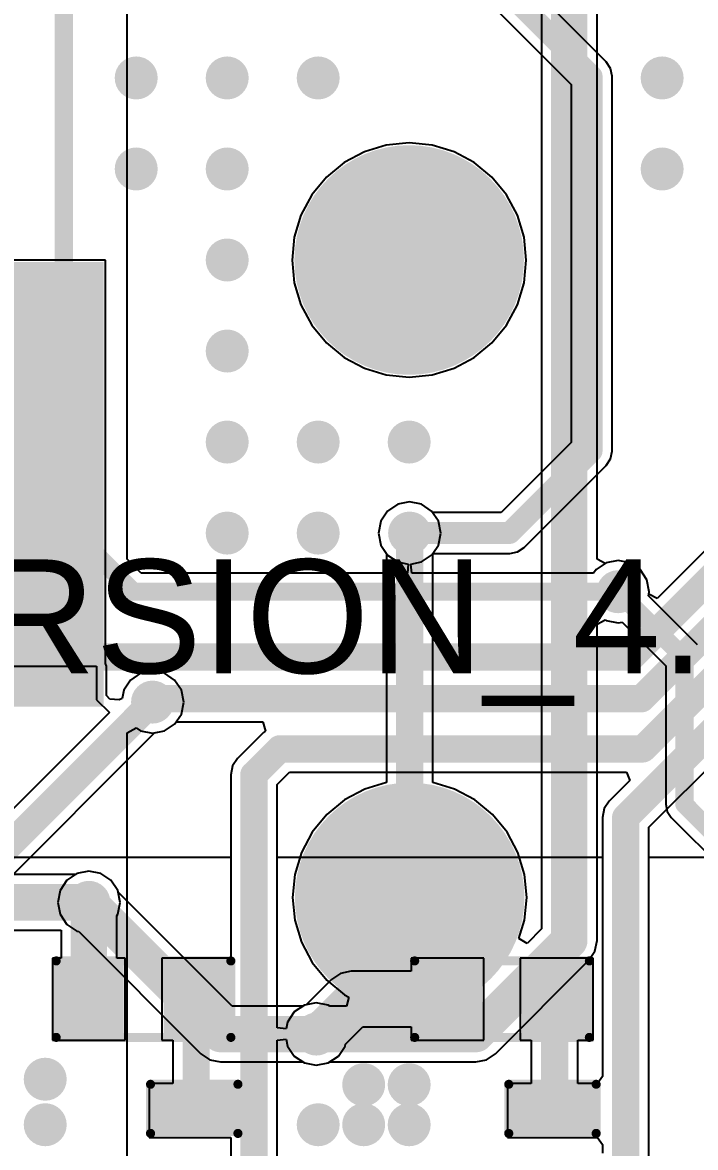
# Model space of a CAD drawing. Header units: millimetres. Extents: x -3 to 5381, y -54 to 5355.
# Drawn here: x 13.93 to 23.33, y -40.76 to -25.06 of the extents above; entities that cross this region are included whole.
import ezdxf

# ---------------------------------------------------------------- set-up
doc = ezdxf.new("R2010")
doc.units = ezdxf.units.MM
for name, color, linetype in [('BottomLayer', 5, 'Continuous'), ('BottomPaste', 16, 'Continuous'), ('BottomSolder', 6, 'Continuous'), ('MultiLayer', 9, 'Continuous'), ('PadHoleLayer', 156, 'Continuous'), ('TopLayer', 1, 'Continuous'), ('TopOverlay', 2, 'Continuous'), ('TopPaste', 8, 'Continuous'), ('TopSolder', 216, 'Continuous'), ('ViaHoleLayer', 16, 'Continuous')]:
    doc.layers.add(name, color=color, linetype=linetype)
doc.styles.add('Arial', font='', dxfattribs={"height": 0.2})
doc.styles.get('Arial').set_extended_font_data('Arial')

# ---------------------------------------------------------------- blocks, each defined once
blk = doc.blocks.new('RES_0603_4')
at = {"layer": 'TopLayer'}
for points in [[(-0.381, 0.4445), (-0.381, -0.4445), (-1.143, -0.4445), (-1.143, 0.4445)], [(1.143, 0.4445), (1.143, -0.4445), (0.381, -0.4445), (0.381, 0.4445)]]:
    blk.add_hatch(color=1, dxfattribs=at).paths.add_polyline_path(points)
at = {"layer": 'TopPaste'}
for points in [[(-0.381, 0.4445), (-0.381, -0.4445), (-1.143, -0.4445), (-1.143, 0.4445)], [(1.143, 0.4445), (1.143, -0.4445), (0.381, -0.4445), (0.381, 0.4445)]]:
    blk.add_hatch(color=8, dxfattribs=at).paths.add_polyline_path(points)
at = {"layer": 'TopSolder'}
for points in [[(-0.2794, 0.5461), (-0.2794, -0.5461), (-1.2446, -0.5461), (-1.2446, 0.5461)], [(1.2446, 0.5461), (1.2446, -0.5461), (0.2794, -0.5461), (0.2794, 0.5461)]]:
    blk.add_hatch(color=216, dxfattribs=at).paths.add_polyline_path(points)
at = {"layer": 'TopOverlay', "const_width": 0.127}
for points in [[(-1.2192, 0.5334), (-1.2192, -0.5334)], [(1.2192, 0.5334), (-1.2192, 0.5334)], [(1.2192, 0.5334), (1.2192, -0.5334)], [(1.2192, -0.5334), (-1.2192, -0.5334)]]:
    blk.add_lwpolyline(points, dxfattribs=at)
at = {"layer": 'TopOverlay', "const_width": 0.0635}
for points in [[(-1.25095, 0.5334, 1), (-1.18745, 0.5334, 1)], [(-1.25095, 0.5334, 1), (-1.18745, 0.5334, 1)], [(1.18745, 0.5334, 1), (1.25095, 0.5334, 1)], [(1.18745, 0.5334, 1), (1.25095, 0.5334, 1)], [(-1.25095, -0.5334, 1), (-1.18745, -0.5334, 1)], [(-1.25095, -0.5334, 1), (-1.18745, -0.5334, 1)], [(1.18745, -0.5334, 1), (1.25095, -0.5334, 1)], [(1.18745, -0.5334, 1), (1.25095, -0.5334, 1)]]:
    blk.add_lwpolyline(points, format="xyb", close=True, dxfattribs=at)
blk = doc.blocks.new('RES_0603_5')
at = {"layer": 'TopLayer'}
for points in [[(-0.381, 0.4445), (-0.381, -0.4445), (-1.143, -0.4445), (-1.143, 0.4445)], [(1.143, 0.4445), (1.143, -0.4445), (0.381, -0.4445), (0.381, 0.4445)]]:
    blk.add_hatch(color=1, dxfattribs=at).paths.add_polyline_path(points)
at = {"layer": 'TopPaste'}
for points in [[(-0.381, 0.4445), (-0.381, -0.4445), (-1.143, -0.4445), (-1.143, 0.4445)], [(1.143, 0.4445), (1.143, -0.4445), (0.381, -0.4445), (0.381, 0.4445)]]:
    blk.add_hatch(color=8, dxfattribs=at).paths.add_polyline_path(points)
at = {"layer": 'TopSolder'}
for points in [[(-0.2794, 0.5461), (-0.2794, -0.5461), (-1.2446, -0.5461), (-1.2446, 0.5461)], [(1.2446, 0.5461), (1.2446, -0.5461), (0.2794, -0.5461), (0.2794, 0.5461)]]:
    blk.add_hatch(color=216, dxfattribs=at).paths.add_polyline_path(points)
at = {"layer": 'TopOverlay', "const_width": 0.127}
for points in [[(-1.2192, 0.5334), (-1.2192, -0.5334)], [(1.2192, 0.5334), (-1.2192, 0.5334)], [(1.2192, 0.5334), (1.2192, -0.5334)], [(1.2192, -0.5334), (-1.2192, -0.5334)]]:
    blk.add_lwpolyline(points, dxfattribs=at)
at = {"layer": 'TopOverlay', "const_width": 0.0635}
for points in [[(-1.25095, 0.5334, 1), (-1.18745, 0.5334, 1)], [(-1.25095, 0.5334, 1), (-1.18745, 0.5334, 1)], [(1.18745, 0.5334, 1), (1.25095, 0.5334, 1)], [(1.18745, 0.5334, 1), (1.25095, 0.5334, 1)], [(-1.25095, -0.5334, 1), (-1.18745, -0.5334, 1)], [(-1.25095, -0.5334, 1), (-1.18745, -0.5334, 1)], [(1.18745, -0.5334, 1), (1.25095, -0.5334, 1)], [(1.18745, -0.5334, 1), (1.25095, -0.5334, 1)]]:
    blk.add_lwpolyline(points, format="xyb", close=True, dxfattribs=at)
blk = doc.blocks.new('LED_0603_9')
at = {"layer": 'TopLayer'}
for points in [[(-1, 0.5), (-0.5, 0.5), (-0.5, -0.5), (-1, -0.5)], [(0.5, 0.5), (1, 0.5), (1, -0.5), (0.5, -0.5)]]:
    blk.add_hatch(color=1, dxfattribs=at).paths.add_polyline_path(points)
at = {"layer": 'TopOverlay'}
blk.add_hatch(color=2, dxfattribs=at).paths.add_polyline_path([(1.118, -0.66), (1.753, -0.66), (1.753, 0.66), (1.118, 0.66)])
at = {"layer": 'TopPaste'}
for points in [[(-1, 0.5), (-0.5, 0.5), (-0.5, -0.5), (-1, -0.5)], [(0.5, 0.5), (1, 0.5), (1, -0.5), (0.5, -0.5)]]:
    blk.add_hatch(color=8, dxfattribs=at).paths.add_polyline_path(points)
at = {"layer": 'TopSolder'}
for points in [[(-1.102, 0.602), (-0.398, 0.602), (-0.398, -0.602), (-1.102, -0.602)], [(0.398, 0.602), (1.102, 0.602), (1.102, -0.602), (0.398, -0.602)]]:
    blk.add_hatch(color=216, dxfattribs=at).paths.add_polyline_path(points)
at = {"layer": 'TopOverlay', "const_width": 0.127}
for points in [[(-1.118, -0.61), (-1.118, 0.61)], [(-0.432, 0.61), (-1.118, 0.61)], [(1.118, 0.61), (0.432, 0.61)], [(1.118, -0.61), (1.118, 0.61)], [(-0.432, -0.61), (-1.118, -0.61)], [(1.118, -0.61), (0.432, -0.61)]]:
    blk.add_lwpolyline(points, dxfattribs=at)
at = {"layer": 'TopOverlay', "const_width": 0.0635}
for points in [[(-1.149, 0.61, 1), (-1.086, 0.61, 1)], [(-1.149, 0.61, 1), (-1.086, 0.61, 1)], [(-0.464, 0.61, 1), (-0.4, 0.61, 1)], [(0.4, 0.61, 1), (0.464, 0.61, 1)], [(1.086, 0.61, 1), (1.149, 0.61, 1)], [(1.086, 0.61, 1), (1.149, 0.61, 1)], [(-1.149, -0.61, 1), (-1.086, -0.61, 1)], [(-1.149, -0.61, 1), (-1.086, -0.61, 1)], [(-0.464, -0.61, 1), (-0.4, -0.61, 1)], [(0.4, -0.61, 1), (0.464, -0.61, 1)], [(1.086, -0.61, 1), (1.149, -0.61, 1)], [(1.086, -0.61, 1), (1.149, -0.61, 1)]]:
    blk.add_lwpolyline(points, format="xyb", close=True, dxfattribs=at)
blk = doc.blocks.new('LED_0603_10')
at = {"layer": 'TopLayer'}
for points in [[(-1, 0.5), (-0.5, 0.5), (-0.5, -0.5), (-1, -0.5)], [(0.5, 0.5), (1, 0.5), (1, -0.5), (0.5, -0.5)]]:
    blk.add_hatch(color=1, dxfattribs=at).paths.add_polyline_path(points)
at = {"layer": 'TopOverlay'}
blk.add_hatch(color=2, dxfattribs=at).paths.add_polyline_path([(1.118, -0.66), (1.753, -0.66), (1.753, 0.66), (1.118, 0.66)])
at = {"layer": 'TopPaste'}
for points in [[(-1, 0.5), (-0.5, 0.5), (-0.5, -0.5), (-1, -0.5)], [(0.5, 0.5), (1, 0.5), (1, -0.5), (0.5, -0.5)]]:
    blk.add_hatch(color=8, dxfattribs=at).paths.add_polyline_path(points)
at = {"layer": 'TopSolder'}
for points in [[(-1.102, 0.602), (-0.398, 0.602), (-0.398, -0.602), (-1.102, -0.602)], [(0.398, 0.602), (1.102, 0.602), (1.102, -0.602), (0.398, -0.602)]]:
    blk.add_hatch(color=216, dxfattribs=at).paths.add_polyline_path(points)
at = {"layer": 'TopOverlay', "const_width": 0.127}
for points in [[(-1.118, -0.61), (-1.118, 0.61)], [(-0.432, 0.61), (-1.118, 0.61)], [(1.118, 0.61), (0.432, 0.61)], [(1.118, -0.61), (1.118, 0.61)], [(-0.432, -0.61), (-1.118, -0.61)], [(1.118, -0.61), (0.432, -0.61)]]:
    blk.add_lwpolyline(points, dxfattribs=at)
at = {"layer": 'TopOverlay', "const_width": 0.0635}
for points in [[(-1.149, 0.61, 1), (-1.086, 0.61, 1)], [(-1.149, 0.61, 1), (-1.086, 0.61, 1)], [(-0.464, 0.61, 1), (-0.4, 0.61, 1)], [(0.4, 0.61, 1), (0.464, 0.61, 1)], [(1.086, 0.61, 1), (1.149, 0.61, 1)], [(1.086, 0.61, 1), (1.149, 0.61, 1)], [(-1.149, -0.61, 1), (-1.086, -0.61, 1)], [(-1.149, -0.61, 1), (-1.086, -0.61, 1)], [(-0.464, -0.61, 1), (-0.4, -0.61, 1)], [(0.4, -0.61, 1), (0.464, -0.61, 1)], [(1.086, -0.61, 1), (1.149, -0.61, 1)], [(1.086, -0.61, 1), (1.149, -0.61, 1)]]:
    blk.add_lwpolyline(points, format="xyb", close=True, dxfattribs=at)
blk = doc.blocks.new('3MM_SMD_PAD_B_32')
at = {"layer": 'BottomLayer'}
h = blk.add_hatch(color=5, dxfattribs=at)
edge = h.paths.add_edge_path()
edge.add_arc((0, 0), 1.5, 0, 360)
at = {"layer": 'BottomPaste'}
h = blk.add_hatch(color=16, dxfattribs=at)
edge = h.paths.add_edge_path()
edge.add_arc((0, 0), 1.5, 0, 360)
at = {"layer": 'BottomSolder'}
h = blk.add_hatch(color=6, dxfattribs=at)
edge = h.paths.add_edge_path()
edge.add_arc((0, 0), 1.602, 0, 360)
blk = doc.blocks.new('6_0MM_SMD_PAD_B_36')
at = {"layer": 'BottomLayer'}
blk.add_hatch(color=5, dxfattribs=at).paths.add_polyline_path([(-3, 3), (3, 3), (3, -3), (-3, -3)])
at = {"layer": 'BottomPaste'}
blk.add_hatch(color=16, dxfattribs=at).paths.add_polyline_path([(-3, 3), (3, 3), (3, -3), (-3, -3)])
at = {"layer": 'BottomSolder'}
blk.add_hatch(color=6, dxfattribs=at).paths.add_polyline_path([(-3.102, 3.102), (3.102, 3.102), (3.102, -3.102), (-3.102, -3.102)])

msp = doc.modelspace()

# ---------------------------------------------------------------- hatches: boundary and pattern name
at = {"layer": 'BottomLayer'}
h = msp.add_hatch(color=5, dxfattribs=at)
edge = h.paths.add_edge_path()
edge.add_arc((15.52, -25.836), 0.3, 0, 360)
h = msp.add_hatch(color=5, dxfattribs=at)
edge = h.paths.add_edge_path()
edge.add_arc((16.79, -25.836), 0.3, 0, 360)
h = msp.add_hatch(color=5, dxfattribs=at)
edge = h.paths.add_edge_path()
edge.add_arc((18.06, -25.836), 0.3, 0, 360)
h = msp.add_hatch(color=5, dxfattribs=at)
edge = h.paths.add_edge_path()
edge.add_arc((22.861, -25.836), 0.3, 0, 360)
h = msp.add_hatch(color=5, dxfattribs=at)
edge = h.paths.add_edge_path()
edge.add_arc((15.52, -27.106), 0.3, 0, 360)
h = msp.add_hatch(color=5, dxfattribs=at)
edge = h.paths.add_edge_path()
edge.add_arc((16.79, -27.106), 0.3, 0, 360)
h = msp.add_hatch(color=5, dxfattribs=at)
edge = h.paths.add_edge_path()
edge.add_arc((22.861, -27.106), 0.3, 0, 360)
h = msp.add_hatch(color=5, dxfattribs=at)
edge = h.paths.add_edge_path()
edge.add_arc((19.33, -28.376), 1.5, 0, 360)
h = msp.add_hatch(color=5, dxfattribs=at)
edge = h.paths.add_edge_path()
edge.add_arc((16.79, -28.376), 0.3, 0, 360)
h = msp.add_hatch(color=5, dxfattribs=at)
edge = h.paths.add_edge_path()
edge.add_arc((16.79, -29.646), 0.3, 0, 360)
h = msp.add_hatch(color=5, dxfattribs=at)
edge = h.paths.add_edge_path()
edge.add_arc((16.79, -30.916), 0.3, 0, 360)
h = msp.add_hatch(color=5, dxfattribs=at)
edge = h.paths.add_edge_path()
edge.add_arc((18.06, -30.916), 0.3, 0, 360)
h = msp.add_hatch(color=5, dxfattribs=at)
edge = h.paths.add_edge_path()
edge.add_arc((19.33, -30.916), 0.3, 0, 360)
h = msp.add_hatch(color=5, dxfattribs=at)
edge = h.paths.add_edge_path()
edge.add_arc((16.79, -32.186), 0.3, 0, 360)
h = msp.add_hatch(color=5, dxfattribs=at)
edge = h.paths.add_edge_path()
edge.add_arc((18.06, -32.186), 0.3, 0, 360)
h = msp.add_hatch(color=5, dxfattribs=at)
edge = h.paths.add_edge_path()
edge.add_arc((19.336, -32.186), 0.3, 0, 360)
h = msp.add_hatch(color=5, dxfattribs=at)
edge = h.paths.add_edge_path()
edge.add_arc((22.246, -33.004), 0.3, 0, 360)
h = msp.add_hatch(color=5, dxfattribs=at)
edge = h.paths.add_edge_path()
edge.add_arc((15.748, -34.544), 0.3, 0, 360)
h = msp.add_hatch(color=5, dxfattribs=at)
edge = h.paths.add_edge_path()
edge.add_arc((14.86, -37.338), 0.3, 0, 360)
h = msp.add_hatch(color=5, dxfattribs=at)
edge = h.paths.add_edge_path()
edge.add_arc((18.034, -39.176), 0.3, 0, 360)
h = msp.add_hatch(color=5, dxfattribs=at)
edge = h.paths.add_edge_path()
edge.add_arc((14.25, -39.806), 0.3, 0, 360)
h = msp.add_hatch(color=5, dxfattribs=at)
edge = h.paths.add_edge_path()
edge.add_arc((18.695, -39.882), 0.3, 0, 360)
h = msp.add_hatch(color=5, dxfattribs=at)
edge = h.paths.add_edge_path()
edge.add_arc((19.33, -39.882), 0.3, 0, 360)
h = msp.add_hatch(color=5, dxfattribs=at)
edge = h.paths.add_edge_path()
edge.add_arc((14.25, -40.441), 0.3, 0, 360)
h = msp.add_hatch(color=5, dxfattribs=at)
edge = h.paths.add_edge_path()
edge.add_arc((18.06, -40.441), 0.3, 0, 360)
h = msp.add_hatch(color=5, dxfattribs=at)
edge = h.paths.add_edge_path()
edge.add_arc((18.695, -40.441), 0.3, 0, 360)
h = msp.add_hatch(color=5, dxfattribs=at)
edge = h.paths.add_edge_path()
edge.add_arc((19.33, -40.441), 0.3, 0, 360)
at = {"layer": 'BottomSolder'}
h = msp.add_hatch(color=6, dxfattribs=at)
edge = h.paths.add_edge_path()
edge.add_arc((19.33, -28.376), 1.602, 0, 360)
at = {"layer": 'MultiLayer'}
h = msp.add_hatch(color=9, dxfattribs=at)
edge = h.paths.add_edge_path()
edge.add_arc((19.33, -28.376), 1.5, 0, 360)
at = {"layer": 'PadHoleLayer'}
h = msp.add_hatch(color=156, dxfattribs=at)
edge = h.paths.add_edge_path()
edge.add_arc((19.33, -28.376), 1.5, 0, 360)
at = {"layer": 'TopLayer'}
h = msp.add_hatch(color=1, dxfattribs=at)
edge = h.paths.add_edge_path()
edge.add_arc((15.52, -25.836), 0.3, 0, 360)
h = msp.add_hatch(color=1, dxfattribs=at)
edge = h.paths.add_edge_path()
edge.add_arc((16.79, -25.836), 0.3, 0, 360)
h = msp.add_hatch(color=1, dxfattribs=at)
edge = h.paths.add_edge_path()
edge.add_arc((18.06, -25.836), 0.3, 0, 360)
h = msp.add_hatch(color=1, dxfattribs=at)
edge = h.paths.add_edge_path()
edge.add_arc((22.861, -25.836), 0.3, 0, 360)
h = msp.add_hatch(color=1, dxfattribs=at)
edge = h.paths.add_edge_path()
edge.add_arc((15.52, -27.106), 0.3, 0, 360)
h = msp.add_hatch(color=1, dxfattribs=at)
edge = h.paths.add_edge_path()
edge.add_arc((16.79, -27.106), 0.3, 0, 360)
h = msp.add_hatch(color=1, dxfattribs=at)
edge = h.paths.add_edge_path()
edge.add_arc((22.861, -27.106), 0.3, 0, 360)
h = msp.add_hatch(color=1, dxfattribs=at)
edge = h.paths.add_edge_path()
edge.add_arc((19.33, -28.376), 1.5, 0, 360)
h = msp.add_hatch(color=1, dxfattribs=at)
edge = h.paths.add_edge_path()
edge.add_arc((16.79, -28.376), 0.3, 0, 360)
h = msp.add_hatch(color=1, dxfattribs=at)
edge = h.paths.add_edge_path()
edge.add_arc((16.79, -29.646), 0.3, 0, 360)
h = msp.add_hatch(color=1, dxfattribs=at)
edge = h.paths.add_edge_path()
edge.add_arc((16.79, -30.916), 0.3, 0, 360)
h = msp.add_hatch(color=1, dxfattribs=at)
edge = h.paths.add_edge_path()
edge.add_arc((18.06, -30.916), 0.3, 0, 360)
h = msp.add_hatch(color=1, dxfattribs=at)
edge = h.paths.add_edge_path()
edge.add_arc((19.33, -30.916), 0.3, 0, 360)
h = msp.add_hatch(color=1, dxfattribs=at)
edge = h.paths.add_edge_path()
edge.add_arc((16.79, -32.186), 0.3, 0, 360)
h = msp.add_hatch(color=1, dxfattribs=at)
edge = h.paths.add_edge_path()
edge.add_arc((18.06, -32.186), 0.3, 0, 360)
h = msp.add_hatch(color=1, dxfattribs=at)
edge = h.paths.add_edge_path()
edge.add_arc((19.336, -32.186), 0.3, 0, 360)
h = msp.add_hatch(color=1, dxfattribs=at)
edge = h.paths.add_edge_path()
edge.add_arc((22.246, -33.004), 0.3, 0, 360)
h = msp.add_hatch(color=1, dxfattribs=at)
edge = h.paths.add_edge_path()
edge.add_arc((15.748, -34.544), 0.3, 0, 360)
h = msp.add_hatch(color=1, dxfattribs=at)
edge = h.paths.add_edge_path()
edge.add_arc((14.86, -37.338), 0.3, 0, 360)
h = msp.add_hatch(color=1, dxfattribs=at)
edge = h.paths.add_edge_path()
edge.add_arc((18.034, -39.176), 0.3, 0, 360)
h = msp.add_hatch(color=1, dxfattribs=at)
edge = h.paths.add_edge_path()
edge.add_arc((14.25, -39.806), 0.3, 0, 360)
h = msp.add_hatch(color=1, dxfattribs=at)
edge = h.paths.add_edge_path()
edge.add_arc((18.695, -39.882), 0.3, 0, 360)
h = msp.add_hatch(color=1, dxfattribs=at)
edge = h.paths.add_edge_path()
edge.add_arc((19.33, -39.882), 0.3, 0, 360)
h = msp.add_hatch(color=1, dxfattribs=at)
edge = h.paths.add_edge_path()
edge.add_arc((14.25, -40.441), 0.3, 0, 360)
h = msp.add_hatch(color=1, dxfattribs=at)
edge = h.paths.add_edge_path()
edge.add_arc((18.06, -40.441), 0.3, 0, 360)
h = msp.add_hatch(color=1, dxfattribs=at)
edge = h.paths.add_edge_path()
edge.add_arc((18.695, -40.441), 0.3, 0, 360)
h = msp.add_hatch(color=1, dxfattribs=at)
edge = h.paths.add_edge_path()
edge.add_arc((19.33, -40.441), 0.3, 0, 360)
at = {"layer": 'TopSolder'}
h = msp.add_hatch(color=216, dxfattribs=at)
edge = h.paths.add_edge_path()
edge.add_arc((19.33, -28.376), 1.602, 0, 360)
at = {"layer": 'ViaHoleLayer'}
h = msp.add_hatch(color=16, dxfattribs=at)
edge = h.paths.add_edge_path()
edge.add_arc((15.52, -25.836), 0.15, 0, 360)
h = msp.add_hatch(color=16, dxfattribs=at)
edge = h.paths.add_edge_path()
edge.add_arc((16.79, -25.836), 0.15, 0, 360)
h = msp.add_hatch(color=16, dxfattribs=at)
edge = h.paths.add_edge_path()
edge.add_arc((18.06, -25.836), 0.15, 0, 360)
h = msp.add_hatch(color=16, dxfattribs=at)
edge = h.paths.add_edge_path()
edge.add_arc((22.861, -25.836), 0.15, 0, 360)
h = msp.add_hatch(color=16, dxfattribs=at)
edge = h.paths.add_edge_path()
edge.add_arc((15.52, -27.106), 0.15, 0, 360)
h = msp.add_hatch(color=16, dxfattribs=at)
edge = h.paths.add_edge_path()
edge.add_arc((16.79, -27.106), 0.15, 0, 360)
h = msp.add_hatch(color=16, dxfattribs=at)
edge = h.paths.add_edge_path()
edge.add_arc((22.861, -27.106), 0.15, 0, 360)
h = msp.add_hatch(color=16, dxfattribs=at)
edge = h.paths.add_edge_path()
edge.add_arc((16.79, -28.376), 0.15, 0, 360)
h = msp.add_hatch(color=16, dxfattribs=at)
edge = h.paths.add_edge_path()
edge.add_arc((16.79, -29.646), 0.15, 0, 360)
h = msp.add_hatch(color=16, dxfattribs=at)
edge = h.paths.add_edge_path()
edge.add_arc((16.79, -30.916), 0.15, 0, 360)
h = msp.add_hatch(color=16, dxfattribs=at)
edge = h.paths.add_edge_path()
edge.add_arc((18.06, -30.916), 0.15, 0, 360)
h = msp.add_hatch(color=16, dxfattribs=at)
edge = h.paths.add_edge_path()
edge.add_arc((19.33, -30.916), 0.15, 0, 360)
h = msp.add_hatch(color=16, dxfattribs=at)
edge = h.paths.add_edge_path()
edge.add_arc((16.79, -32.186), 0.15, 0, 360)
h = msp.add_hatch(color=16, dxfattribs=at)
edge = h.paths.add_edge_path()
edge.add_arc((18.06, -32.186), 0.15, 0, 360)
h = msp.add_hatch(color=16, dxfattribs=at)
edge = h.paths.add_edge_path()
edge.add_arc((19.336, -32.186), 0.15, 0, 360)
h = msp.add_hatch(color=16, dxfattribs=at)
edge = h.paths.add_edge_path()
edge.add_arc((22.246, -33.004), 0.15, 0, 360)
h = msp.add_hatch(color=16, dxfattribs=at)
edge = h.paths.add_edge_path()
edge.add_arc((15.748, -34.544), 0.15, 0, 360)
h = msp.add_hatch(color=16, dxfattribs=at)
edge = h.paths.add_edge_path()
edge.add_arc((14.86, -37.338), 0.15, 0, 360)
h = msp.add_hatch(color=16, dxfattribs=at)
edge = h.paths.add_edge_path()
edge.add_arc((18.034, -39.176), 0.15, 0, 360)
h = msp.add_hatch(color=16, dxfattribs=at)
edge = h.paths.add_edge_path()
edge.add_arc((14.25, -39.806), 0.15, 0, 360)
h = msp.add_hatch(color=16, dxfattribs=at)
edge = h.paths.add_edge_path()
edge.add_arc((18.695, -39.882), 0.15, 0, 360)
h = msp.add_hatch(color=16, dxfattribs=at)
edge = h.paths.add_edge_path()
edge.add_arc((19.33, -39.882), 0.15, 0, 360)
h = msp.add_hatch(color=16, dxfattribs=at)
edge = h.paths.add_edge_path()
edge.add_arc((14.25, -40.441), 0.15, 0, 360)
h = msp.add_hatch(color=16, dxfattribs=at)
edge = h.paths.add_edge_path()
edge.add_arc((18.06, -40.441), 0.15, 0, 360)
h = msp.add_hatch(color=16, dxfattribs=at)
edge = h.paths.add_edge_path()
edge.add_arc((18.695, -40.441), 0.15, 0, 360)
h = msp.add_hatch(color=16, dxfattribs=at)
edge = h.paths.add_edge_path()
edge.add_arc((19.33, -40.441), 0.15, 0, 360)

# ---------------------------------------------------------------- linework, layer by layer
at = {"layer": 'BottomLayer'}
for p, q in [((21.176, -24.663), (21.176, -37.71)), ((21.953, -32.551), (21.953, -24.824)), ((19.011, -26.773), (18.705, -26.866)), ((19.33, -26.741), (19.011, -26.773)), ((19.649, -26.773), (19.33, -26.741)), ((19.956, -26.866), (19.649, -26.773)), ((18.705, -26.866), (18.422, -27.017)), ((20.238, -27.017), (19.956, -26.866)), ((18.422, -27.017), (18.174, -27.22)), ((20.486, -27.22), (20.238, -27.017)), ((18.174, -27.22), (17.971, -27.468)), ((20.69, -27.468), (20.486, -27.22)), ((17.971, -27.468), (17.82, -27.75)), ((20.841, -27.75), (20.69, -27.468)), ((17.82, -27.75), (17.727, -28.057)), ((20.934, -28.057), (20.841, -27.75)), ((17.727, -28.057), (17.695, -28.376)), ((20.965, -28.376), (20.934, -28.057)), ((15.091, -28.38), (13.11, -28.38)), ((15.091, -34.007), (15.091, -28.38)), ((17.695, -28.376), (17.727, -28.695)), ((20.934, -28.695), (20.965, -28.376)), ((17.727, -28.695), (17.82, -29.002)), ((20.841, -29.002), (20.934, -28.695)), ((17.82, -29.002), (17.971, -29.284)), ((20.69, -29.284), (20.841, -29.002)), ((17.971, -29.284), (18.174, -29.532)), ((20.486, -29.532), (20.69, -29.284)), ((18.174, -29.532), (18.422, -29.735)), ((20.238, -29.735), (20.486, -29.532)), ((18.422, -29.735), (18.705, -29.887)), ((19.956, -29.887), (20.238, -29.735)), ((18.705, -29.887), (19.011, -29.98)), ((19.011, -29.98), (19.33, -30.011)), ((19.33, -30.011), (19.649, -29.98)), ((19.649, -29.98), (19.956, -29.887)), ((19.17, -31.784), (19.028, -31.878)), ((19.336, -31.751), (19.17, -31.784)), ((19.503, -31.784), (19.336, -31.751)), ((19.644, -31.878), (19.503, -31.784)), ((18.934, -32.02), (18.901, -32.186)), ((19.028, -31.878), (18.934, -32.02)), ((19.739, -32.02), (19.644, -31.878)), ((19.772, -32.186), (19.739, -32.02)), ((18.901, -32.186), (18.934, -32.353)), ((19.739, -32.353), (19.772, -32.186)), ((18.934, -32.353), (19.013, -32.471)), ((19.013, -32.471), (19.013, -35.668)), ((19.661, -32.469), (19.739, -32.353)), ((19.661, -35.668), (19.661, -32.469)), ((22.065, -32.611), (21.953, -32.551)), ((22.079, -32.601), (22.065, -32.611)), ((22.246, -32.568), (22.079, -32.601)), ((22.412, -32.601), (22.246, -32.568)), ((22.553, -32.696), (22.412, -32.601)), ((22.648, -32.837), (22.553, -32.696)), ((22.681, -33.004), (22.648, -32.837)), ((22.669, -33.061), (22.681, -33.004)), ((23.355, -33.747), (22.669, -33.061)), ((21.953, -33.457), (22.065, -33.397)), ((22.065, -33.397), (22.079, -33.406)), ((22.079, -33.406), (22.246, -33.439)), ((22.246, -33.439), (22.303, -33.428)), ((22.303, -33.428), (22.913, -34.037)), ((21.953, -37.871), (21.953, -33.457)), ((8.38, -34.041), (14.968, -34.041)), ((14.968, -34.041), (14.968, -34.511)), ((15.105, -34.041), (15.091, -34.007)), ((15.105, -34.454), (15.105, -34.041)), ((22.913, -34.037), (22.913, -35.97)), ((15.581, -34.142), (15.44, -34.236)), ((15.748, -34.109), (15.581, -34.142)), ((15.915, -34.142), (15.748, -34.109)), ((16.056, -34.236), (15.915, -34.142)), ((15.44, -34.236), (15.346, -34.377)), ((16.15, -34.377), (16.056, -34.236)), ((14.968, -34.511), (15.145, -34.689)), ((15.153, -34.502), (15.105, -34.454)), ((15.284, -34.513), (15.153, -34.502)), ((15.323, -34.492), (15.284, -34.513)), ((15.346, -34.377), (15.323, -34.492)), ((16.183, -34.544), (16.15, -34.377)), ((15.145, -34.689), (12.471, -37.363)), ((16.15, -34.711), (16.183, -34.544)), ((16.056, -34.852), (16.15, -34.711)), ((13.024, -37.726), (15.776, -34.974)), ((15.776, -34.974), (15.915, -34.946)), ((15.915, -34.946), (16.056, -34.852)), ((18.711, -35.759), (18.429, -35.91)), ((19.013, -35.668), (18.711, -35.759)), ((19.963, -35.759), (19.661, -35.668)), ((20.245, -35.91), (19.963, -35.759)), ((18.429, -35.91), (18.181, -36.114)), ((20.493, -36.114), (20.245, -35.91)), ((22.913, -35.97), (22.932, -36.069)), ((22.932, -36.069), (22.989, -36.153)), ((18.181, -36.114), (17.978, -36.361)), ((20.696, -36.361), (20.493, -36.114)), ((22.989, -36.153), (23.776, -36.941)), ((17.978, -36.361), (17.827, -36.644)), ((20.847, -36.644), (20.696, -36.361)), ((17.827, -36.644), (17.734, -36.951)), ((20.941, -36.951), (20.847, -36.644)), ((14.552, -37.03), (14.458, -37.171)), ((14.693, -36.936), (14.552, -37.03)), ((14.86, -36.903), (14.693, -36.936)), ((15.026, -36.936), (14.86, -36.903)), ((15.168, -37.03), (15.026, -36.936)), ((15.262, -37.171), (15.168, -37.03)), ((17.734, -36.951), (17.702, -37.27)), ((20.972, -37.27), (20.941, -36.951)), ((14.458, -37.171), (14.424, -37.338)), ((15.267, -37.196), (15.262, -37.171)), ((16.859, -38.788), (15.267, -37.196)), ((14.424, -37.338), (14.458, -37.505)), ((17.702, -37.27), (17.734, -37.589)), ((20.941, -37.589), (20.972, -37.27)), ((14.458, -37.505), (14.552, -37.646)), ((14.552, -37.646), (14.693, -37.74)), ((17.734, -37.589), (17.827, -37.895)), ((20.863, -37.844), (20.941, -37.589)), ((14.693, -37.74), (14.717, -37.745)), ((14.717, -37.745), (16.423, -39.451)), ((21.176, -37.71), (20.975, -37.911)), ((17.827, -37.895), (17.978, -38.178)), ((20.975, -37.911), (20.863, -37.844)), ((21.923, -38.02), (21.953, -37.871)), ((21.839, -38.146), (21.923, -38.02)), ((17.978, -38.178), (18.181, -38.426)), ((20.535, -39.451), (21.839, -38.146)), ((18.181, -38.426), (18.429, -38.629)), ((18.034, -38.741), (17.867, -38.774)), ((18.201, -38.774), (18.034, -38.741)), ((18.429, -38.629), (18.488, -38.661)), ((18.488, -38.661), (18.456, -38.788)), ((17.847, -38.788), (16.859, -38.788)), ((17.867, -38.774), (17.847, -38.788)), ((18.221, -38.788), (18.201, -38.774)), ((18.456, -38.788), (18.221, -38.788)), ((16.423, -39.451), (16.549, -39.535)), ((16.549, -39.535), (16.698, -39.565)), ((20.26, -39.565), (20.409, -39.535)), ((20.409, -39.535), (20.535, -39.451)), ((16.698, -39.565), (17.847, -39.565)), ((17.847, -39.565), (17.867, -39.578)), ((17.867, -39.578), (18.034, -39.611)), ((18.034, -39.611), (18.201, -39.578)), ((18.201, -39.578), (18.221, -39.565)), ((18.221, -39.565), (20.26, -39.565))]:
    msp.add_line(p, q, dxfattribs=at)
for points, const_width in [([(21.565, -37.871), (21.565, -24.663)], 0.508), ([(19.337, -37.305), (19.337, -32.187)], 0.381), ([(19.336, -32.186), (19.337, -32.187)], 0.305), ([(22.246, -33.004), (23.172, -33.93)], 0.254), ([(23.172, -35.97), (23.172, -33.93)], 0.254), ([(12.7, -37.592), (15.748, -34.544)], 0.381), ([(23.172, -35.97), (23.959, -36.757)], 0.254), ([(14.86, -37.338), (16.698, -39.176)], 0.508), ([(20.26, -39.176), (21.565, -37.871)], 0.508), ([(16.698, -39.176), (18.034, -39.176)], 0.508), ([(18.034, -39.176), (20.26, -39.176)], 0.508)]:
    msp.add_lwpolyline(points, dxfattribs=dict(at, const_width=const_width))
for points, const_width in [([(19.242, -32.187, 1), (19.432, -32.187, 1)], 0.191), ([(19.26, -32.186, 1), (19.413, -32.186, 1)], 0.152), ([(19.261, -32.187, 1), (19.413, -32.187, 1)], 0.152), ([(22.182, -33.004, 1), (22.309, -33.004, 1)], 0.127), ([(23.108, -33.93, 1), (23.235, -33.93, 1)], 0.127), ([(23.108, -33.93, 1), (23.235, -33.93, 1)], 0.127), ([(15.653, -34.544, 1), (15.843, -34.544, 1)], 0.191), ([(23.108, -35.97, 1), (23.235, -35.97, 1)], 0.127), ([(23.108, -35.97, 1), (23.235, -35.97, 1)], 0.127), ([(14.733, -37.338, 1), (14.987, -37.338, 1)], 0.254), ([(19.242, -37.305, 1), (19.432, -37.305, 1)], 0.191), ([(21.438, -37.871, 1), (21.692, -37.871, 1)], 0.254), ([(21.438, -37.871, 1), (21.692, -37.871, 1)], 0.254), ([(16.571, -39.176, 1), (16.825, -39.176, 1)], 0.254), ([(16.571, -39.176, 1), (16.825, -39.176, 1)], 0.254), ([(17.907, -39.176, 1), (18.161, -39.176, 1)], 0.254), ([(17.907, -39.176, 1), (18.161, -39.176, 1)], 0.254), ([(20.133, -39.176, 1), (20.387, -39.176, 1)], 0.254), ([(20.133, -39.176, 1), (20.387, -39.176, 1)], 0.254)]:
    msp.add_lwpolyline(points, format="xyb", close=True, dxfattribs=dict(at, const_width=const_width))
at = {"layer": 'TopLayer'}
for p, q in [((15.393, -32.55), (15.393, -19.807)), ((22.079, -25.609), (20.1, -23.631)), ((19.781, -24.117), (21.592, -25.929)), ((22.14, -25.702), (22.079, -25.609)), ((22.079, -25.609), (22.079, -25.609)), ((22.162, -25.811), (22.14, -25.702)), ((22.162, -31.042), (22.162, -25.811)), ((22.162, -25.811), (22.162, -25.811)), ((21.592, -25.929), (21.592, -30.924)), ((19.011, -26.773), (18.705, -26.866)), ((19.33, -26.741), (19.011, -26.773)), ((19.649, -26.773), (19.33, -26.741)), ((19.956, -26.866), (19.649, -26.773)), ((18.705, -26.866), (18.422, -27.017)), ((20.238, -27.017), (19.956, -26.866)), ((18.422, -27.017), (18.174, -27.22)), ((20.486, -27.22), (20.238, -27.017)), ((18.174, -27.22), (17.971, -27.468)), ((20.69, -27.468), (20.486, -27.22)), ((17.971, -27.468), (17.82, -27.75)), ((20.841, -27.75), (20.69, -27.468)), ((17.82, -27.75), (17.727, -28.057)), ((20.934, -28.057), (20.841, -27.75)), ((17.727, -28.057), (17.695, -28.376)), ((20.965, -28.376), (20.934, -28.057)), ((17.695, -28.376), (17.727, -28.695)), ((20.934, -28.695), (20.965, -28.376)), ((17.727, -28.695), (17.82, -29.002)), ((20.841, -29.002), (20.934, -28.695)), ((17.82, -29.002), (17.971, -29.284)), ((20.69, -29.284), (20.841, -29.002)), ((17.971, -29.284), (18.174, -29.532)), ((20.486, -29.532), (20.69, -29.284)), ((18.174, -29.532), (18.422, -29.735)), ((20.238, -29.735), (20.486, -29.532)), ((18.422, -29.735), (18.705, -29.887)), ((19.956, -29.887), (20.238, -29.735)), ((18.705, -29.887), (19.011, -29.98)), ((19.011, -29.98), (19.33, -30.011)), ((19.33, -30.011), (19.649, -29.98)), ((19.649, -29.98), (19.956, -29.887)), ((25.388, -30.502), (22.792, -33.098)), ((21.592, -30.924), (20.615, -31.901)), ((22.14, -31.151), (22.162, -31.042)), ((22.079, -31.243), (22.14, -31.151)), ((20.935, -32.387), (22.079, -31.243)), ((22.079, -31.243), (22.079, -31.243)), ((22.676, -36.289), (27.465, -31.5)), ((19.17, -31.784), (19.028, -31.878)), ((19.336, -31.751), (19.17, -31.784)), ((19.503, -31.784), (19.336, -31.751)), ((19.644, -31.878), (19.503, -31.784)), ((18.934, -32.02), (18.901, -32.186)), ((19.028, -31.878), (18.934, -32.02)), ((19.659, -31.901), (19.644, -31.878)), ((20.615, -31.901), (19.659, -31.901)), ((18.901, -32.186), (18.934, -32.353)), ((18.934, -32.353), (19.028, -32.494)), ((19.644, -32.494), (19.66, -32.47)), ((19.66, -32.47), (20.733, -32.47)), ((20.733, -32.47), (20.842, -32.449)), ((20.733, -32.47), (20.733, -32.47)), ((20.842, -32.449), (20.935, -32.387)), ((15.588, -32.745), (15.393, -32.55)), ((19.028, -32.494), (19.17, -32.588)), ((19.17, -32.588), (19.318, -32.618)), ((19.318, -32.618), (19.305, -32.745)), ((19.355, -32.618), (19.503, -32.588)), ((19.368, -32.745), (19.355, -32.618)), ((19.503, -32.588), (19.644, -32.494)), ((22.079, -32.601), (21.938, -32.696)), ((22.246, -32.568), (22.079, -32.601)), ((22.412, -32.601), (22.246, -32.568)), ((22.553, -32.696), (22.412, -32.601)), ((19.305, -32.745), (15.588, -32.745)), ((21.905, -32.745), (19.368, -32.745)), ((21.938, -32.696), (21.905, -32.745)), ((22.648, -32.837), (22.553, -32.696)), ((22.681, -33.004), (22.648, -32.837)), ((22.675, -33.036), (22.681, -33.004)), ((22.792, -33.098), (22.675, -33.036)), ((16.056, -34.852), (16.077, -34.821)), ((16.077, -34.821), (17.287, -34.821)), ((17.287, -34.821), (17.325, -34.948)), ((15.393, -34.973), (15.52, -34.905)), ((15.393, -43.326), (15.393, -34.973)), ((15.52, -34.905), (15.581, -34.946)), ((15.581, -34.946), (15.748, -34.979)), ((15.748, -34.979), (15.915, -34.946)), ((15.915, -34.946), (16.056, -34.852)), ((17.295, -34.968), (16.934, -35.329)), ((17.325, -34.948), (17.295, -34.968)), ((16.863, -35.434), (16.839, -35.558)), ((16.934, -35.329), (16.863, -35.434)), ((16.839, -35.558), (16.839, -38.117)), ((17.486, -35.692), (17.658, -35.52)), ((17.658, -35.52), (22.363, -35.52)), ((22.363, -35.52), (22.411, -35.638)), ((17.486, -39.09), (17.486, -35.692)), ((22.411, -35.638), (22.123, -35.926)), ((22.123, -35.926), (22.053, -36.031)), ((22.053, -36.031), (22.028, -36.155)), ((22.028, -36.155), (22.028, -39.769)), ((22.676, -40.972), (22.676, -36.289)), ((7.755, -36.707), (16.839, -36.707)), ((16.839, -36.707), (16.839, -38.117)), ((17.486, -39.09), (17.486, -36.707)), ((17.486, -36.707), (22.028, -36.707)), ((22.028, -36.707), (22.028, -39.769)), ((22.676, -40.972), (22.676, -36.707)), ((22.676, -36.707), (32.002, -36.707)), ((14.673, -36.95), (11.466, -36.95)), ((14.693, -36.936), (14.673, -36.95)), ((14.86, -36.903), (14.693, -36.936)), ((15.026, -36.936), (14.86, -36.903)), ((15.168, -37.03), (15.026, -36.936)), ((15.262, -37.171), (15.168, -37.03)), ((15.295, -37.338), (15.262, -37.171)), ((15.262, -37.505), (15.295, -37.338)), ((15.248, -37.525), (15.262, -37.505)), ((15.248, -38.117), (15.248, -37.525)), ((11.667, -37.726), (14.471, -37.726)), ((14.471, -37.726), (14.471, -38.117)), ((14.471, -38.117), (14.352, -38.117)), ((14.352, -38.117), (14.352, -39.26)), ((15.368, -38.117), (15.248, -38.117)), ((15.368, -39.26), (15.368, -38.117)), ((16.839, -38.117), (15.876, -38.117)), ((15.876, -38.117), (15.876, -39.26)), ((16.839, -38.117), (15.876, -38.117)), ((15.876, -38.117), (15.876, -39.26)), ((20.372, -38.117), (19.356, -38.117)), ((19.356, -38.117), (19.356, -38.3)), ((20.372, -38.117), (19.356, -38.117)), ((19.356, -38.117), (19.356, -38.3)), ((20.372, -39.26), (20.372, -38.117)), ((20.372, -39.26), (20.372, -38.117)), ((21.896, -38.117), (20.88, -38.117)), ((20.88, -38.117), (20.88, -39.26)), ((21.896, -38.117), (20.88, -38.117)), ((20.88, -38.117), (20.88, -39.26)), ((21.896, -39.26), (21.896, -38.117)), ((21.896, -39.26), (21.896, -38.117)), ((18.247, -38.414), (17.892, -38.769)), ((18.247, -38.414), (17.892, -38.769)), ((18.373, -38.33), (18.247, -38.414)), ((18.373, -38.33), (18.247, -38.414)), ((18.522, -38.3), (18.373, -38.33)), ((18.522, -38.3), (18.373, -38.33)), ((19.356, -38.3), (18.522, -38.3)), ((19.356, -38.3), (18.522, -38.3)), ((17.892, -38.769), (17.867, -38.774)), ((17.892, -38.769), (17.867, -38.774)), ((17.726, -38.868), (17.632, -39.01)), ((17.726, -38.868), (17.632, -39.01)), ((17.867, -38.774), (17.726, -38.868)), ((17.867, -38.774), (17.726, -38.868)), ((17.632, -39.01), (17.613, -39.103)), ((17.632, -39.01), (17.613, -39.103)), ((18.441, -39.318), (18.683, -39.077)), ((18.441, -39.318), (18.683, -39.077)), ((18.683, -39.077), (19.356, -39.077)), ((18.683, -39.077), (19.356, -39.077)), ((19.356, -39.077), (19.356, -39.26)), ((19.356, -39.077), (19.356, -39.26)), ((17.613, -39.103), (17.486, -39.09)), ((17.613, -39.103), (17.486, -39.09)), ((14.352, -39.26), (15.368, -39.26)), ((15.876, -39.26), (16.033, -39.26)), ((15.876, -39.26), (16.033, -39.26)), ((16.033, -39.26), (16.033, -39.867)), ((16.033, -39.26), (16.033, -39.867)), ((17.486, -39.262), (17.613, -39.249)), ((17.486, -39.262), (17.613, -39.249)), ((17.486, -41.161), (17.486, -39.262)), ((17.486, -41.161), (17.486, -39.262)), ((17.613, -39.249), (17.632, -39.343)), ((17.613, -39.249), (17.632, -39.343)), ((17.632, -39.343), (17.726, -39.484)), ((17.632, -39.343), (17.726, -39.484)), ((18.342, -39.484), (18.436, -39.343)), ((18.342, -39.484), (18.436, -39.343)), ((18.436, -39.343), (18.441, -39.318)), ((18.436, -39.343), (18.441, -39.318)), ((19.356, -39.26), (20.372, -39.26)), ((19.356, -39.26), (20.372, -39.26)), ((20.88, -39.26), (21.035, -39.26)), ((20.88, -39.26), (21.035, -39.26)), ((21.035, -39.26), (21.035, -39.867)), ((21.035, -39.26), (21.035, -39.867)), ((21.683, -39.867), (21.683, -39.26)), ((21.683, -39.26), (21.896, -39.26)), ((21.683, -39.867), (21.683, -39.26)), ((21.683, -39.26), (21.896, -39.26)), ((17.726, -39.484), (17.867, -39.578)), ((17.726, -39.484), (17.867, -39.578)), ((18.201, -39.578), (18.342, -39.484)), ((18.201, -39.578), (18.342, -39.484)), ((17.867, -39.578), (18.034, -39.611)), ((17.867, -39.578), (18.034, -39.611)), ((18.034, -39.611), (18.201, -39.578)), ((18.034, -39.611), (18.201, -39.578)), ((16.033, -39.867), (15.703, -39.867)), ((15.703, -39.867), (15.703, -40.621)), ((16.033, -39.867), (15.703, -39.867)), ((15.703, -39.867), (15.703, -40.621)), ((21.035, -39.867), (20.703, -39.867)), ((20.703, -39.867), (20.703, -40.621)), ((21.035, -39.867), (20.703, -39.867)), ((20.703, -39.867), (20.703, -40.621)), ((21.901, -39.867), (21.683, -39.867)), ((21.901, -39.867), (21.683, -39.867)), ((21.957, -39.867), (21.901, -39.867)), ((21.957, -39.867), (21.901, -39.867)), ((22.028, -39.769), (21.957, -39.867)), ((22.028, -39.769), (21.957, -39.867)), ((15.703, -40.621), (16.839, -40.621)), ((15.703, -40.621), (16.839, -40.621)), ((16.839, -40.621), (16.839, -41.027)), ((16.839, -40.621), (16.839, -41.027)), ((20.703, -40.621), (21.901, -40.621)), ((20.703, -40.621), (21.901, -40.621)), ((21.901, -40.621), (21.957, -40.621)), ((21.901, -40.621), (21.957, -40.621)), ((21.957, -40.621), (22.028, -40.718)), ((21.957, -40.621), (22.028, -40.718)), ((22.028, -40.718), (22.028, -40.838)), ((22.028, -40.718), (22.028, -40.838))]:
    msp.add_line(p, q, dxfattribs=at)
for points, const_width in [([(14.51, -32.033), (14.51, -20.324)], 0.254), ([(19.899, -23.832), (21.877, -25.811)], 0.305), ([(21.877, -31.042), (21.877, -25.811)], 0.305), ([(22.435, -33.913), (25.712, -30.636)], 0.381), ([(22.573, -34.497), (26.22, -30.85)], 0.381), ([(20.733, -32.185), (21.877, -31.042)], 0.305), ([(22.592, -35.197), (26.728, -31.061)], 0.381), ([(22.352, -36.155), (27.236, -31.271)], 0.381), ([(14.51, -32.033), (15.481, -33.004)], 0.254), ([(19.336, -32.185), (20.733, -32.185)], 0.305), ([(15.481, -33.004), (21.915, -33.004)], 0.254), ([(21.915, -33.004), (22.246, -33.004)], 0.254), ([(10.091, -33.913), (22.435, -33.913)], 0.381), ([(15.748, -34.497), (22.573, -34.497)], 0.381), ([(17.163, -35.558), (17.524, -35.197)], 0.381), ([(17.524, -35.197), (22.592, -35.197)], 0.381), ([(17.163, -41.161), (17.163, -35.558)], 0.381), ([(22.352, -40.972), (22.352, -36.155)], 0.381), ([(11.278, -37.338), (14.86, -37.338)], 0.508), ([(14.86, -38.689), (14.86, -37.338)], 0.508), ([(18.034, -39.176), (18.522, -38.689)], 0.508), ([(18.522, -38.689), (19.864, -38.689)], 0.508), ([(16.357, -38.715), (16.384, -38.689)], 0.381), ([(16.357, -40.217), (16.357, -38.715)], 0.381), ([(21.359, -38.717), (21.388, -38.689)], 0.381), ([(21.359, -40.215), (21.359, -38.717)], 0.381), ([(21.33, -40.244), (21.359, -40.215)], 0.381), ([(16.33, -40.244), (16.357, -40.217)], 0.381)]:
    msp.add_lwpolyline(points, dxfattribs=dict(at, const_width=const_width))
for points, const_width in [([(21.801, -25.811, 1), (21.953, -25.811, 1)], 0.152), ([(21.801, -25.811, 1), (21.953, -25.811, 1)], 0.152), ([(21.801, -31.042, 1), (21.953, -31.042, 1)], 0.152), ([(21.801, -31.042, 1), (21.953, -31.042, 1)], 0.152), ([(14.447, -32.033, 1), (14.574, -32.033, 1)], 0.127), ([(14.447, -32.033, 1), (14.574, -32.033, 1)], 0.127), ([(19.26, -32.185, 1), (19.413, -32.185, 1)], 0.152), ([(20.657, -32.185, 1), (20.81, -32.185, 1)], 0.152), ([(20.657, -32.185, 1), (20.81, -32.185, 1)], 0.152), ([(15.418, -33.004, 1), (15.545, -33.004, 1)], 0.127), ([(15.418, -33.004, 1), (15.545, -33.004, 1)], 0.127), ([(21.852, -33.004, 1), (21.979, -33.004, 1)], 0.127), ([(21.852, -33.004, 1), (21.979, -33.004, 1)], 0.127), ([(22.182, -33.004, 1), (22.309, -33.004, 1)], 0.127), ([(22.34, -33.913, 1), (22.53, -33.913, 1)], 0.191), ([(22.34, -33.913, 1), (22.53, -33.913, 1)], 0.191), ([(15.653, -34.497, 1), (15.843, -34.497, 1)], 0.191), ([(22.478, -34.497, 1), (22.668, -34.497, 1)], 0.191), ([(22.478, -34.497, 1), (22.668, -34.497, 1)], 0.191), ([(17.429, -35.197, 1), (17.619, -35.197, 1)], 0.191), ([(17.429, -35.197, 1), (17.619, -35.197, 1)], 0.191), ([(22.497, -35.197, 1), (22.687, -35.197, 1)], 0.191), ([(22.497, -35.197, 1), (22.687, -35.197, 1)], 0.191), ([(17.067, -35.558, 1), (17.258, -35.558, 1)], 0.191), ([(17.067, -35.558, 1), (17.258, -35.558, 1)], 0.191), ([(22.257, -36.155, 1), (22.447, -36.155, 1)], 0.191), ([(22.257, -36.155, 1), (22.447, -36.155, 1)], 0.191), ([(14.733, -37.338, 1), (14.987, -37.338, 1)], 0.254), ([(14.733, -37.338, 1), (14.987, -37.338, 1)], 0.254), ([(14.733, -38.689, 1), (14.987, -38.689, 1)], 0.254), ([(18.395, -38.689, 1), (18.649, -38.689, 1)], 0.254), ([(18.395, -38.689, 1), (18.649, -38.689, 1)], 0.254), ([(19.737, -38.689, 1), (19.991, -38.689, 1)], 0.254), ([(16.262, -38.715, 1), (16.452, -38.715, 1)], 0.191), ([(16.262, -38.715, 1), (16.452, -38.715, 1)], 0.191), ([(16.289, -38.689, 1), (16.479, -38.689, 1)], 0.191), ([(21.264, -38.717, 1), (21.454, -38.717, 1)], 0.191), ([(21.264, -38.717, 1), (21.454, -38.717, 1)], 0.191), ([(21.292, -38.689, 1), (21.483, -38.689, 1)], 0.191), ([(17.907, -39.176, 1), (18.161, -39.176, 1)], 0.254), ([(21.264, -40.215, 1), (21.454, -40.215, 1)], 0.191), ([(21.264, -40.215, 1), (21.454, -40.215, 1)], 0.191), ([(16.235, -40.244, 1), (16.425, -40.244, 1)], 0.191), ([(16.262, -40.217, 1), (16.452, -40.217, 1)], 0.191), ([(16.262, -40.217, 1), (16.452, -40.217, 1)], 0.191), ([(21.235, -40.244, 1), (21.425, -40.244, 1)], 0.191)]:
    msp.add_lwpolyline(points, format="xyb", close=True, dxfattribs=dict(at, const_width=const_width))

# ---------------------------------------------------------------- block references
for name, p, rotation in [('6_0MM_SMD_PAD_B_36', (11.964, -31.507), 180), ('3MM_SMD_PAD_B_32', (19.337, -37.27), 180), ('RES_0603_5', (15.622, -38.689), 180), ('RES_0603_4', (20.626, -38.689), 180), ('LED_0603_10', (16.33, -40.994), 270), ('LED_0603_9', (21.33, -40.994), 270)]:
    msp.add_blockref(name, p, dxfattribs=dict(rotation=rotation))

# ---------------------------------------------------------------- texts
at = {"layer": 'TopOverlay', "style": 'Arial'}
msp.add_text('>VERSION_4.0.0', height=1.5875, dxfattribs=at).set_placement((9.1, -34.141))

doc.saveas('drawing.dxf')
